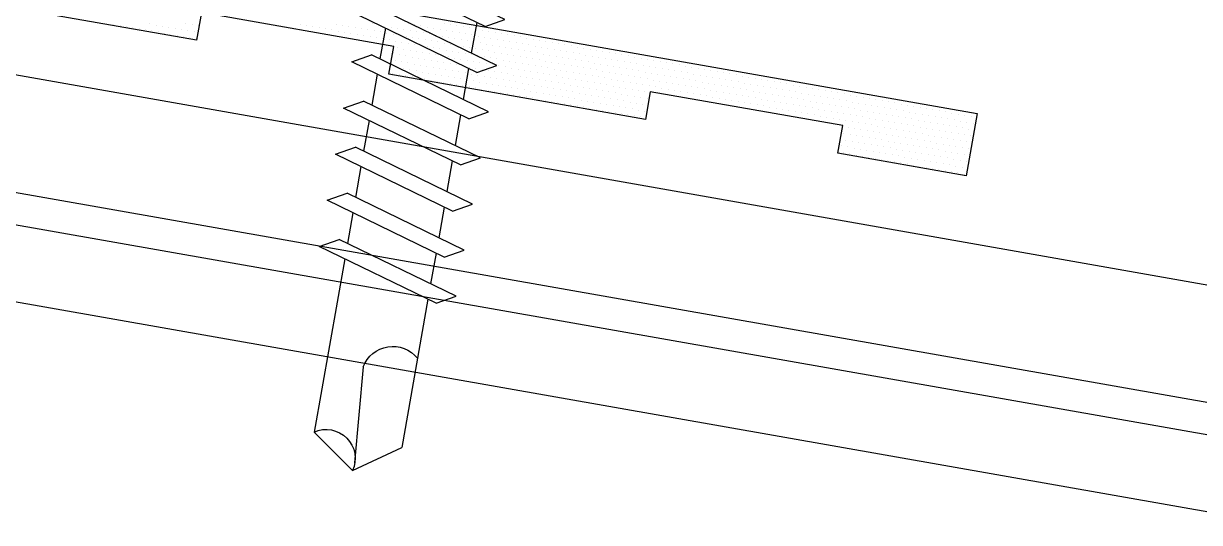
# Model space of a CAD drawing. Header units: inches. Extents: x 3.2 to 43.3, y 23.2 to 39.6.
# Drawn here: x 14.934 to 17.215, y 30.245 to 31.213 of the extents above; entities that cross this region are included whole.
import ezdxf

# ---------------------------------------------------------------- set-up
doc = ezdxf.new("R2010")
doc.units = ezdxf.units.IN
doc.header["$MEASUREMENT"] = 0
for name, color, linetype in [('FASTENER', 9, 'Continuous'), ('PURLIN', 1, 'Continuous'), ('SEALANT', 8, 'Continuous'), ('STLA', 12, 'Continuous'), ('TAPE', 8, 'Continuous'), ('TRIM', 6, 'Continuous')]:
    doc.layers.add(name, color=color, linetype=linetype)

# ---------------------------------------------------------------- blocks, each defined once
blk = doc.blocks.new('*X4')
at = {"color": 0}
for p, q in [((0.26875, 0.1375), (0.26875, 0.1375)), ((0.28125, 0.1375), (0.28125, 0.1375)), ((0.29375, 0.1375), (0.29375, 0.1375)), ((0.30625, 0.1375), (0.30625, 0.1375)), ((0.31875, 0.1375), (0.31875, 0.1375)), ((0.33125, 0.1375), (0.33125, 0.1375)), ((0.34375, 0.1375), (0.34375, 0.1375)), ((0.35625, 0.1375), (0.35625, 0.1375)), ((0.36875, 0.1375), (0.36875, 0.1375)), ((0.38125, 0.1375), (0.38125, 0.1375)), ((0.39375, 0.1375), (0.39375, 0.1375)), ((0.40625, 0.1375), (0.40625, 0.1375)), ((0.41875, 0.1375), (0.41875, 0.1375)), ((0.43125, 0.1375), (0.43125, 0.1375)), ((0.44375, 0.1375), (0.44375, 0.1375)), ((0.45625, 0.1375), (0.45625, 0.1375)), ((0.46875, 0.1375), (0.46875, 0.1375)), ((0.48125, 0.1375), (0.48125, 0.1375)), ((0.49375, 0.1375), (0.49375, 0.1375)), ((0.50625, 0.1375), (0.50625, 0.1375)), ((0.51875, 0.1375), (0.51875, 0.1375)), ((0.53125, 0.1375), (0.53125, 0.1375)), ((0.54375, 0.1375), (0.54375, 0.1375)), ((0.55625, 0.1375), (0.55625, 0.1375)), ((0.56875, 0.1375), (0.56875, 0.1375)), ((0.58125, 0.1375), (0.58125, 0.1375)), ((0.59375, 0.1375), (0.59375, 0.1375)), ((0.60625, 0.1375), (0.60625, 0.1375)), ((0.61875, 0.1375), (0.61875, 0.1375)), ((0.63125, 0.1375), (0.63125, 0.1375)), ((0.64375, 0.1375), (0.64375, 0.1375)), ((0.65625, 0.1375), (0.65625, 0.1375)), ((0.66875, 0.1375), (0.66875, 0.1375)), ((0.68125, 0.1375), (0.68125, 0.1375)), ((0.69375, 0.1375), (0.69375, 0.1375)), ((0.70625, 0.1375), (0.70625, 0.1375)), ((0.71875, 0.1375), (0.71875, 0.1375)), ((0.73125, 0.1375), (0.73125, 0.1375)), ((0.74375, 0.1375), (0.74375, 0.1375)), ((0.75625, 0.1375), (0.75625, 0.1375)), ((0.76875, 0.1375), (0.76875, 0.1375)), ((0.78125, 0.1375), (0.78125, 0.1375)), ((0.79375, 0.1375), (0.79375, 0.1375)), ((0.80625, 0.1375), (0.80625, 0.1375)), ((0.81875, 0.1375), (0.81875, 0.1375)), ((0.83125, 0.1375), (0.83125, 0.1375)), ((0.84375, 0.1375), (0.84375, 0.1375)), ((0.85625, 0.1375), (0.85625, 0.1375)), ((0.86875, 0.1375), (0.86875, 0.1375)), ((0.88125, 0.1375), (0.88125, 0.1375)), ((0.89375, 0.1375), (0.89375, 0.1375)), ((0.90625, 0.1375), (0.90625, 0.1375)), ((0.91875, 0.1375), (0.91875, 0.1375)), ((0.93125, 0.1375), (0.93125, 0.1375)), ((0.94375, 0.1375), (0.94375, 0.1375)), ((0.95625, 0.1375), (0.95625, 0.1375)), ((0.96875, 0.1375), (0.96875, 0.1375)), ((0.98125, 0.1375), (0.98125, 0.1375)), ((0.99375, 0.1375), (0.99375, 0.1375)), ((1.00625, 0.1375), (1.00625, 0.1375)), ((1.01875, 0.1375), (1.01875, 0.1375)), ((1.03125, 0.1375), (1.03125, 0.1375)), ((1.04375, 0.1375), (1.04375, 0.1375)), ((1.05625, 0.1375), (1.05625, 0.1375)), ((1.06875, 0.1375), (1.06875, 0.1375)), ((1.08125, 0.1375), (1.08125, 0.1375)), ((1.09375, 0.1375), (1.09375, 0.1375)), ((1.10625, 0.1375), (1.10625, 0.1375)), ((1.11875, 0.1375), (1.11875, 0.1375)), ((1.13125, 0.1375), (1.13125, 0.1375)), ((1.14375, 0.1375), (1.14375, 0.1375)), ((1.15625, 0.1375), (1.15625, 0.1375)), ((1.16875, 0.1375), (1.16875, 0.1375)), ((1.18125, 0.1375), (1.18125, 0.1375)), ((1.19375, 0.1375), (1.19375, 0.1375)), ((1.20625, 0.1375), (1.20625, 0.1375)), ((1.21875, 0.1375), (1.21875, 0.1375)), ((1.23125, 0.1375), (1.23125, 0.1375)), ((1.24375, 0.1375), (1.24375, 0.1375)), ((1.25625, 0.1375), (1.25625, 0.1375)), ((1.26875, 0.1375), (1.26875, 0.1375)), ((1.28125, 0.1375), (1.28125, 0.1375)), ((1.29375, 0.1375), (1.29375, 0.1375)), ((1.30625, 0.1375), (1.30625, 0.1375)), ((0.2, 0.125), (0.2, 0.125)), ((0.2125, 0.125), (0.2125, 0.125)), ((0.225, 0.125), (0.225, 0.125)), ((0.2375, 0.125), (0.2375, 0.125)), ((0.25, 0.125), (0.25, 0.125)), ((0.2625, 0.125), (0.2625, 0.125)), ((0.275, 0.125), (0.275, 0.125)), ((0.2875, 0.125), (0.2875, 0.125)), ((0.3, 0.125), (0.3, 0.125)), ((0.3125, 0.125), (0.3125, 0.125)), ((0.325, 0.125), (0.325, 0.125)), ((0.3375, 0.125), (0.3375, 0.125)), ((0.35, 0.125), (0.35, 0.125)), ((0.3625, 0.125), (0.3625, 0.125)), ((0.375, 0.125), (0.375, 0.125)), ((0.3875, 0.125), (0.3875, 0.125)), ((0.4, 0.125), (0.4, 0.125)), ((0.4125, 0.125), (0.4125, 0.125)), ((0.425, 0.125), (0.425, 0.125)), ((0.4375, 0.125), (0.4375, 0.125)), ((0.45, 0.125), (0.45, 0.125)), ((0.4625, 0.125), (0.4625, 0.125)), ((0.475, 0.125), (0.475, 0.125)), ((0.4875, 0.125), (0.4875, 0.125)), ((0.5, 0.125), (0.5, 0.125)), ((0.5125, 0.125), (0.5125, 0.125)), ((0.525, 0.125), (0.525, 0.125)), ((0.5375, 0.125), (0.5375, 0.125)), ((0.55, 0.125), (0.55, 0.125)), ((0.5625, 0.125), (0.5625, 0.125)), ((0.575, 0.125), (0.575, 0.125)), ((0.5875, 0.125), (0.5875, 0.125)), ((0.6, 0.125), (0.6, 0.125)), ((0.6125, 0.125), (0.6125, 0.125)), ((0.625, 0.125), (0.625, 0.125)), ((0.6375, 0.125), (0.6375, 0.125)), ((0.65, 0.125), (0.65, 0.125)), ((0.6625, 0.125), (0.6625, 0.125)), ((0.675, 0.125), (0.675, 0.125)), ((0.6875, 0.125), (0.6875, 0.125)), ((0.7, 0.125), (0.7, 0.125)), ((0.7125, 0.125), (0.7125, 0.125)), ((0.725, 0.125), (0.725, 0.125)), ((0.7375, 0.125), (0.7375, 0.125)), ((0.75, 0.125), (0.75, 0.125)), ((0.7625, 0.125), (0.7625, 0.125)), ((0.775, 0.125), (0.775, 0.125)), ((0.7875, 0.125), (0.7875, 0.125)), ((0.8, 0.125), (0.8, 0.125)), ((0.8125, 0.125), (0.8125, 0.125)), ((0.825, 0.125), (0.825, 0.125)), ((0.8375, 0.125), (0.8375, 0.125)), ((0.85, 0.125), (0.85, 0.125)), ((0.8625, 0.125), (0.8625, 0.125)), ((0.875, 0.125), (0.875, 0.125)), ((0.8875, 0.125), (0.8875, 0.125)), ((0.9, 0.125), (0.9, 0.125)), ((0.9125, 0.125), (0.9125, 0.125)), ((0.925, 0.125), (0.925, 0.125)), ((0.9375, 0.125), (0.9375, 0.125)), ((0.95, 0.125), (0.95, 0.125)), ((0.9625, 0.125), (0.9625, 0.125)), ((0.975, 0.125), (0.975, 0.125)), ((0.9875, 0.125), (0.9875, 0.125)), ((1, 0.125), (1, 0.125)), ((1.0125, 0.125), (1.0125, 0.125)), ((1.025, 0.125), (1.025, 0.125)), ((1.0375, 0.125), (1.0375, 0.125)), ((1.05, 0.125), (1.05, 0.125)), ((1.0625, 0.125), (1.0625, 0.125)), ((1.075, 0.125), (1.075, 0.125)), ((1.0875, 0.125), (1.0875, 0.125)), ((1.1, 0.125), (1.1, 0.125)), ((1.1125, 0.125), (1.1125, 0.125)), ((1.125, 0.125), (1.125, 0.125)), ((1.1375, 0.125), (1.1375, 0.125)), ((1.15, 0.125), (1.15, 0.125)), ((1.1625, 0.125), (1.1625, 0.125)), ((1.175, 0.125), (1.175, 0.125)), ((1.1875, 0.125), (1.1875, 0.125)), ((1.2, 0.125), (1.2, 0.125)), ((1.2125, 0.125), (1.2125, 0.125)), ((1.225, 0.125), (1.225, 0.125)), ((1.2375, 0.125), (1.2375, 0.125)), ((1.25, 0.125), (1.25, 0.125)), ((1.2625, 0.125), (1.2625, 0.125)), ((1.275, 0.125), (1.275, 0.125)), ((1.2875, 0.125), (1.2875, 0.125)), ((1.3, 0.125), (1.3, 0.125)), ((1.3125, 0.125), (1.3125, 0.125)), ((0.0625, 0.1), (0.0625, 0.1)), ((0.075, 0.1), (0.075, 0.1)), ((0.0875, 0.1), (0.0875, 0.1)), ((0.1, 0.1), (0.1, 0.1)), ((0.1125, 0.1), (0.1125, 0.1)), ((0.125, 0.1), (0.125, 0.1)), ((0.13125, 0.1125), (0.13125, 0.1125)), ((0.1375, 0.1), (0.1375, 0.1)), ((0.14375, 0.1125), (0.14375, 0.1125)), ((0.15, 0.1), (0.15, 0.1)), ((0.15625, 0.1125), (0.15625, 0.1125)), ((0.1625, 0.1), (0.1625, 0.1)), ((0.16875, 0.1125), (0.16875, 0.1125)), ((0.175, 0.1), (0.175, 0.1)), ((0.18125, 0.1125), (0.18125, 0.1125)), ((0.1875, 0.1), (0.1875, 0.1)), ((0.19375, 0.1125), (0.19375, 0.1125)), ((0.2, 0.1), (0.2, 0.1)), ((0.20625, 0.1125), (0.20625, 0.1125)), ((0.2125, 0.1), (0.2125, 0.1)), ((0.21875, 0.1125), (0.21875, 0.1125)), ((0.225, 0.1), (0.225, 0.1)), ((0.23125, 0.1125), (0.23125, 0.1125)), ((0.2375, 0.1), (0.2375, 0.1)), ((0.24375, 0.1125), (0.24375, 0.1125)), ((0.25, 0.1), (0.25, 0.1)), ((0.25625, 0.1125), (0.25625, 0.1125)), ((0.2625, 0.1), (0.2625, 0.1)), ((0.26875, 0.1125), (0.26875, 0.1125)), ((0.275, 0.1), (0.275, 0.1)), ((0.28125, 0.1125), (0.28125, 0.1125)), ((0.2875, 0.1), (0.2875, 0.1)), ((0.29375, 0.1125), (0.29375, 0.1125)), ((0.3, 0.1), (0.3, 0.1)), ((0.30625, 0.1125), (0.30625, 0.1125)), ((0.3125, 0.1), (0.3125, 0.1)), ((0.31875, 0.1125), (0.31875, 0.1125)), ((0.325, 0.1), (0.325, 0.1)), ((0.33125, 0.1125), (0.33125, 0.1125)), ((0.3375, 0.1), (0.3375, 0.1)), ((0.34375, 0.1125), (0.34375, 0.1125)), ((0.35, 0.1), (0.35, 0.1)), ((0.35625, 0.1125), (0.35625, 0.1125)), ((0.3625, 0.1), (0.3625, 0.1)), ((0.36875, 0.1125), (0.36875, 0.1125)), ((0.375, 0.1), (0.375, 0.1)), ((0.38125, 0.1125), (0.38125, 0.1125)), ((0.3875, 0.1), (0.3875, 0.1)), ((0.39375, 0.1125), (0.39375, 0.1125)), ((0.4, 0.1), (0.4, 0.1)), ((0.40625, 0.1125), (0.40625, 0.1125)), ((0.4125, 0.1), (0.4125, 0.1)), ((0.41875, 0.1125), (0.41875, 0.1125)), ((0.425, 0.1), (0.425, 0.1)), ((0.43125, 0.1125), (0.43125, 0.1125)), ((0.4375, 0.1), (0.4375, 0.1)), ((0.44375, 0.1125), (0.44375, 0.1125)), ((0.45, 0.1), (0.45, 0.1)), ((0.45625, 0.1125), (0.45625, 0.1125)), ((0.4625, 0.1), (0.4625, 0.1)), ((0.46875, 0.1125), (0.46875, 0.1125)), ((0.475, 0.1), (0.475, 0.1)), ((0.48125, 0.1125), (0.48125, 0.1125)), ((0.4875, 0.1), (0.4875, 0.1)), ((0.49375, 0.1125), (0.49375, 0.1125)), ((0.5, 0.1), (0.5, 0.1)), ((0.50625, 0.1125), (0.50625, 0.1125)), ((0.5125, 0.1), (0.5125, 0.1)), ((0.51875, 0.1125), (0.51875, 0.1125)), ((0.525, 0.1), (0.525, 0.1)), ((0.53125, 0.1125), (0.53125, 0.1125)), ((0.5375, 0.1), (0.5375, 0.1)), ((0.54375, 0.1125), (0.54375, 0.1125)), ((0.55, 0.1), (0.55, 0.1)), ((0.55625, 0.1125), (0.55625, 0.1125)), ((0.5625, 0.1), (0.5625, 0.1)), ((0.56875, 0.1125), (0.56875, 0.1125)), ((0.575, 0.1), (0.575, 0.1)), ((0.58125, 0.1125), (0.58125, 0.1125)), ((0.5875, 0.1), (0.5875, 0.1)), ((0.59375, 0.1125), (0.59375, 0.1125)), ((0.6, 0.1), (0.6, 0.1)), ((0.60625, 0.1125), (0.60625, 0.1125)), ((0.6125, 0.1), (0.6125, 0.1)), ((0.61875, 0.1125), (0.61875, 0.1125)), ((0.625, 0.1), (0.625, 0.1)), ((0.63125, 0.1125), (0.63125, 0.1125)), ((0.6375, 0.1), (0.6375, 0.1)), ((0.64375, 0.1125), (0.64375, 0.1125)), ((0.65, 0.1), (0.65, 0.1)), ((0.65625, 0.1125), (0.65625, 0.1125)), ((0.6625, 0.1), (0.6625, 0.1)), ((0.66875, 0.1125), (0.66875, 0.1125)), ((0.675, 0.1), (0.675, 0.1)), ((0.68125, 0.1125), (0.68125, 0.1125)), ((0.6875, 0.1), (0.6875, 0.1)), ((0.69375, 0.1125), (0.69375, 0.1125)), ((0.7, 0.1), (0.7, 0.1)), ((0.70625, 0.1125), (0.70625, 0.1125)), ((0.7125, 0.1), (0.7125, 0.1)), ((0.71875, 0.1125), (0.71875, 0.1125)), ((0.725, 0.1), (0.725, 0.1)), ((0.73125, 0.1125), (0.73125, 0.1125)), ((0.7375, 0.1), (0.7375, 0.1)), ((0.74375, 0.1125), (0.74375, 0.1125)), ((0.75, 0.1), (0.75, 0.1)), ((0.75625, 0.1125), (0.75625, 0.1125)), ((0.7625, 0.1), (0.7625, 0.1)), ((0.76875, 0.1125), (0.76875, 0.1125)), ((0.775, 0.1), (0.775, 0.1)), ((0.78125, 0.1125), (0.78125, 0.1125)), ((0.7875, 0.1), (0.7875, 0.1)), ((0.79375, 0.1125), (0.79375, 0.1125)), ((0.8, 0.1), (0.8, 0.1)), ((0.80625, 0.1125), (0.80625, 0.1125)), ((0.8125, 0.1), (0.8125, 0.1)), ((0.81875, 0.1125), (0.81875, 0.1125)), ((0.825, 0.1), (0.825, 0.1)), ((0.83125, 0.1125), (0.83125, 0.1125)), ((0.8375, 0.1), (0.8375, 0.1)), ((0.84375, 0.1125), (0.84375, 0.1125)), ((0.85, 0.1), (0.85, 0.1)), ((0.85625, 0.1125), (0.85625, 0.1125)), ((0.8625, 0.1), (0.8625, 0.1)), ((0.86875, 0.1125), (0.86875, 0.1125)), ((0.875, 0.1), (0.875, 0.1)), ((0.88125, 0.1125), (0.88125, 0.1125)), ((0.8875, 0.1), (0.8875, 0.1)), ((0.89375, 0.1125), (0.89375, 0.1125)), ((0.9, 0.1), (0.9, 0.1)), ((0.90625, 0.1125), (0.90625, 0.1125)), ((0.9125, 0.1), (0.9125, 0.1)), ((0.91875, 0.1125), (0.91875, 0.1125)), ((0.925, 0.1), (0.925, 0.1)), ((0.93125, 0.1125), (0.93125, 0.1125)), ((0.9375, 0.1), (0.9375, 0.1)), ((0.94375, 0.1125), (0.94375, 0.1125)), ((0.95, 0.1), (0.95, 0.1)), ((0.95625, 0.1125), (0.95625, 0.1125)), ((0.9625, 0.1), (0.9625, 0.1)), ((0.96875, 0.1125), (0.96875, 0.1125)), ((0.975, 0.1), (0.975, 0.1)), ((0.98125, 0.1125), (0.98125, 0.1125)), ((0.9875, 0.1), (0.9875, 0.1)), ((0.99375, 0.1125), (0.99375, 0.1125)), ((1, 0.1), (1, 0.1)), ((1.00625, 0.1125), (1.00625, 0.1125)), ((1.0125, 0.1), (1.0125, 0.1)), ((1.01875, 0.1125), (1.01875, 0.1125)), ((1.025, 0.1), (1.025, 0.1)), ((1.03125, 0.1125), (1.03125, 0.1125)), ((1.0375, 0.1), (1.0375, 0.1)), ((1.04375, 0.1125), (1.04375, 0.1125)), ((1.05, 0.1), (1.05, 0.1)), ((1.05625, 0.1125), (1.05625, 0.1125)), ((1.0625, 0.1), (1.0625, 0.1)), ((1.06875, 0.1125), (1.06875, 0.1125)), ((1.075, 0.1), (1.075, 0.1)), ((1.08125, 0.1125), (1.08125, 0.1125)), ((1.0875, 0.1), (1.0875, 0.1)), ((1.09375, 0.1125), (1.09375, 0.1125)), ((1.1, 0.1), (1.1, 0.1)), ((1.10625, 0.1125), (1.10625, 0.1125)), ((1.1125, 0.1), (1.1125, 0.1)), ((1.11875, 0.1125), (1.11875, 0.1125)), ((1.125, 0.1), (1.125, 0.1)), ((1.13125, 0.1125), (1.13125, 0.1125)), ((1.1375, 0.1), (1.1375, 0.1)), ((1.14375, 0.1125), (1.14375, 0.1125)), ((1.15, 0.1), (1.15, 0.1)), ((1.15625, 0.1125), (1.15625, 0.1125)), ((1.1625, 0.1), (1.1625, 0.1)), ((1.16875, 0.1125), (1.16875, 0.1125)), ((1.175, 0.1), (1.175, 0.1)), ((1.18125, 0.1125), (1.18125, 0.1125)), ((1.1875, 0.1), (1.1875, 0.1)), ((1.19375, 0.1125), (1.19375, 0.1125)), ((1.2, 0.1), (1.2, 0.1)), ((1.20625, 0.1125), (1.20625, 0.1125)), ((1.2125, 0.1), (1.2125, 0.1)), ((1.21875, 0.1125), (1.21875, 0.1125)), ((1.225, 0.1), (1.225, 0.1)), ((1.23125, 0.1125), (1.23125, 0.1125)), ((1.2375, 0.1), (1.2375, 0.1)), ((1.24375, 0.1125), (1.24375, 0.1125)), ((1.25, 0.1), (1.25, 0.1)), ((1.25625, 0.1125), (1.25625, 0.1125)), ((1.2625, 0.1), (1.2625, 0.1)), ((1.26875, 0.1125), (1.26875, 0.1125)), ((1.275, 0.1), (1.275, 0.1)), ((1.28125, 0.1125), (1.28125, 0.1125)), ((1.2875, 0.1), (1.2875, 0.1)), ((1.29375, 0.1125), (1.29375, 0.1125)), ((1.3, 0.1), (1.3, 0.1)), ((1.30625, 0.1125), (1.30625, 0.1125)), ((1.3125, 0.1), (1.3125, 0.1)), ((-0.00625, 0.0875), (-0.00625, 0.0875)), ((0.00625, 0.0875), (0.00625, 0.0875)), ((0.01875, 0.0875), (0.01875, 0.0875)), ((0.03125, 0.0875), (0.03125, 0.0875)), ((0.04375, 0.0875), (0.04375, 0.0875)), ((0.05625, 0.0875), (0.05625, 0.0875)), ((0.06875, 0.0875), (0.06875, 0.0875)), ((0.08125, 0.0875), (0.08125, 0.0875)), ((0.09375, 0.0875), (0.09375, 0.0875)), ((0.10625, 0.0875), (0.10625, 0.0875)), ((0.11875, 0.0875), (0.11875, 0.0875)), ((0.13125, 0.0875), (0.13125, 0.0875)), ((0.14375, 0.0875), (0.14375, 0.0875)), ((0.15625, 0.0875), (0.15625, 0.0875)), ((0.16875, 0.0875), (0.16875, 0.0875)), ((0.18125, 0.0875), (0.18125, 0.0875)), ((0.1875, 0.075), (0.1875, 0.075)), ((0.19375, 0.0875), (0.19375, 0.0875)), ((0.2, 0.075), (0.2, 0.075)), ((0.20625, 0.0875), (0.20625, 0.0875)), ((0.2125, 0.075), (0.2125, 0.075)), ((0.21875, 0.0875), (0.21875, 0.0875)), ((0.225, 0.075), (0.225, 0.075)), ((0.23125, 0.0875), (0.23125, 0.0875)), ((0.2375, 0.075), (0.2375, 0.075)), ((0.24375, 0.0875), (0.24375, 0.0875)), ((0.25, 0.075), (0.25, 0.075)), ((0.25625, 0.0875), (0.25625, 0.0875)), ((0.2625, 0.075), (0.2625, 0.075)), ((0.26875, 0.0875), (0.26875, 0.0875)), ((0.275, 0.075), (0.275, 0.075)), ((0.28125, 0.0875), (0.28125, 0.0875)), ((0.2875, 0.075), (0.2875, 0.075)), ((0.29375, 0.0875), (0.29375, 0.0875)), ((0.3, 0.075), (0.3, 0.075)), ((0.30625, 0.0875), (0.30625, 0.0875)), ((0.3125, 0.075), (0.3125, 0.075)), ((0.31875, 0.0875), (0.31875, 0.0875)), ((0.325, 0.075), (0.325, 0.075)), ((0.33125, 0.0875), (0.33125, 0.0875)), ((0.3375, 0.075), (0.3375, 0.075)), ((0.34375, 0.0875), (0.34375, 0.0875)), ((0.35, 0.075), (0.35, 0.075)), ((0.35625, 0.0875), (0.35625, 0.0875)), ((0.3625, 0.075), (0.3625, 0.075)), ((0.36875, 0.0875), (0.36875, 0.0875)), ((0.375, 0.075), (0.375, 0.075)), ((0.38125, 0.0875), (0.38125, 0.0875)), ((0.3875, 0.075), (0.3875, 0.075)), ((0.39375, 0.0875), (0.39375, 0.0875)), ((0.4, 0.075), (0.4, 0.075)), ((0.40625, 0.0875), (0.40625, 0.0875)), ((0.4125, 0.075), (0.4125, 0.075)), ((0.41875, 0.0875), (0.41875, 0.0875)), ((0.425, 0.075), (0.425, 0.075)), ((0.43125, 0.0875), (0.43125, 0.0875)), ((0.4375, 0.075), (0.4375, 0.075)), ((0.44375, 0.0875), (0.44375, 0.0875)), ((0.45, 0.075), (0.45, 0.075)), ((0.45625, 0.0875), (0.45625, 0.0875)), ((0.4625, 0.075), (0.4625, 0.075)), ((0.46875, 0.0875), (0.46875, 0.0875)), ((0.475, 0.075), (0.475, 0.075)), ((0.48125, 0.0875), (0.48125, 0.0875)), ((0.4875, 0.075), (0.4875, 0.075)), ((0.49375, 0.0875), (0.49375, 0.0875)), ((0.5, 0.075), (0.5, 0.075)), ((0.50625, 0.0875), (0.50625, 0.0875)), ((0.5125, 0.075), (0.5125, 0.075)), ((0.51875, 0.0875), (0.51875, 0.0875)), ((0.525, 0.075), (0.525, 0.075)), ((0.53125, 0.0875), (0.53125, 0.0875)), ((0.5375, 0.075), (0.5375, 0.075)), ((0.54375, 0.0875), (0.54375, 0.0875)), ((0.55, 0.075), (0.55, 0.075)), ((0.55625, 0.0875), (0.55625, 0.0875)), ((0.5625, 0.075), (0.5625, 0.075)), ((0.56875, 0.0875), (0.56875, 0.0875)), ((0.575, 0.075), (0.575, 0.075)), ((0.58125, 0.0875), (0.58125, 0.0875)), ((0.5875, 0.075), (0.5875, 0.075)), ((0.59375, 0.0875), (0.59375, 0.0875)), ((0.6, 0.075), (0.6, 0.075)), ((0.60625, 0.0875), (0.60625, 0.0875)), ((0.6125, 0.075), (0.6125, 0.075)), ((0.61875, 0.0875), (0.61875, 0.0875)), ((0.625, 0.075), (0.625, 0.075)), ((0.63125, 0.0875), (0.63125, 0.0875)), ((0.6375, 0.075), (0.6375, 0.075)), ((0.64375, 0.0875), (0.64375, 0.0875)), ((0.65, 0.075), (0.65, 0.075)), ((0.65625, 0.0875), (0.65625, 0.0875)), ((0.6625, 0.075), (0.6625, 0.075)), ((0.66875, 0.0875), (0.66875, 0.0875)), ((0.675, 0.075), (0.675, 0.075)), ((0.68125, 0.0875), (0.68125, 0.0875)), ((0.69375, 0.0875), (0.69375, 0.0875)), ((0.70625, 0.0875), (0.70625, 0.0875)), ((0.71875, 0.0875), (0.71875, 0.0875)), ((0.73125, 0.0875), (0.73125, 0.0875)), ((0.74375, 0.0875), (0.74375, 0.0875)), ((0.75625, 0.0875), (0.75625, 0.0875)), ((0.76875, 0.0875), (0.76875, 0.0875)), ((0.78125, 0.0875), (0.78125, 0.0875)), ((0.79375, 0.0875), (0.79375, 0.0875)), ((0.80625, 0.0875), (0.80625, 0.0875)), ((0.81875, 0.0875), (0.81875, 0.0875)), ((0.83125, 0.0875), (0.83125, 0.0875)), ((0.84375, 0.0875), (0.84375, 0.0875)), ((0.85625, 0.0875), (0.85625, 0.0875)), ((0.86875, 0.0875), (0.86875, 0.0875)), ((0.88125, 0.0875), (0.88125, 0.0875)), ((0.89375, 0.0875), (0.89375, 0.0875)), ((0.90625, 0.0875), (0.90625, 0.0875)), ((0.91875, 0.0875), (0.91875, 0.0875)), ((0.93125, 0.0875), (0.93125, 0.0875)), ((0.94375, 0.0875), (0.94375, 0.0875)), ((0.95625, 0.0875), (0.95625, 0.0875)), ((0.96875, 0.0875), (0.96875, 0.0875)), ((0.98125, 0.0875), (0.98125, 0.0875)), ((0.99375, 0.0875), (0.99375, 0.0875)), ((1.00625, 0.0875), (1.00625, 0.0875)), ((1.01875, 0.0875), (1.01875, 0.0875)), ((1.03125, 0.0875), (1.03125, 0.0875)), ((1.04375, 0.0875), (1.04375, 0.0875)), ((1.05625, 0.0875), (1.05625, 0.0875)), ((1.06875, 0.0875), (1.06875, 0.0875)), ((1.075, 0.075), (1.075, 0.075)), ((1.08125, 0.0875), (1.08125, 0.0875)), ((1.0875, 0.075), (1.0875, 0.075)), ((1.09375, 0.0875), (1.09375, 0.0875)), ((1.1, 0.075), (1.1, 0.075)), ((1.10625, 0.0875), (1.10625, 0.0875)), ((1.1125, 0.075), (1.1125, 0.075)), ((1.11875, 0.0875), (1.11875, 0.0875)), ((1.125, 0.075), (1.125, 0.075)), ((1.13125, 0.0875), (1.13125, 0.0875)), ((1.1375, 0.075), (1.1375, 0.075)), ((1.14375, 0.0875), (1.14375, 0.0875)), ((1.15, 0.075), (1.15, 0.075)), ((1.15625, 0.0875), (1.15625, 0.0875)), ((1.1625, 0.075), (1.1625, 0.075)), ((1.16875, 0.0875), (1.16875, 0.0875)), ((1.175, 0.075), (1.175, 0.075)), ((1.18125, 0.0875), (1.18125, 0.0875)), ((1.1875, 0.075), (1.1875, 0.075)), ((1.19375, 0.0875), (1.19375, 0.0875)), ((1.2, 0.075), (1.2, 0.075)), ((1.20625, 0.0875), (1.20625, 0.0875)), ((1.2125, 0.075), (1.2125, 0.075)), ((1.21875, 0.0875), (1.21875, 0.0875)), ((1.225, 0.075), (1.225, 0.075)), ((1.23125, 0.0875), (1.23125, 0.0875)), ((1.2375, 0.075), (1.2375, 0.075)), ((1.24375, 0.0875), (1.24375, 0.0875)), ((1.25, 0.075), (1.25, 0.075)), ((1.25625, 0.0875), (1.25625, 0.0875)), ((1.2625, 0.075), (1.2625, 0.075)), ((1.26875, 0.0875), (1.26875, 0.0875)), ((1.275, 0.075), (1.275, 0.075)), ((1.28125, 0.0875), (1.28125, 0.0875)), ((1.2875, 0.075), (1.2875, 0.075)), ((1.29375, 0.0875), (1.29375, 0.0875)), ((1.3, 0.075), (1.3, 0.075)), ((1.30625, 0.0875), (1.30625, 0.0875)), ((1.3125, 0.075), (1.3125, 0.075)), ((-0.225, 0.05), (-0.225, 0.05)), ((-0.2125, 0.05), (-0.2125, 0.05)), ((-0.2, 0.05), (-0.2, 0.05)), ((0.18125, 0.0625), (0.18125, 0.0625)), ((0.1875, 0.05), (0.1875, 0.05)), ((0.19375, 0.0625), (0.19375, 0.0625)), ((0.2, 0.05), (0.2, 0.05)), ((0.20625, 0.0625), (0.20625, 0.0625)), ((0.2125, 0.05), (0.2125, 0.05)), ((0.21875, 0.0625), (0.21875, 0.0625)), ((0.225, 0.05), (0.225, 0.05)), ((0.23125, 0.0625), (0.23125, 0.0625)), ((0.2375, 0.05), (0.2375, 0.05)), ((0.24375, 0.0625), (0.24375, 0.0625)), ((0.25, 0.05), (0.25, 0.05)), ((0.25625, 0.0625), (0.25625, 0.0625)), ((0.2625, 0.05), (0.2625, 0.05)), ((0.26875, 0.0625), (0.26875, 0.0625)), ((0.275, 0.05), (0.275, 0.05)), ((0.28125, 0.0625), (0.28125, 0.0625)), ((0.2875, 0.05), (0.2875, 0.05)), ((0.29375, 0.0625), (0.29375, 0.0625)), ((0.3, 0.05), (0.3, 0.05)), ((0.30625, 0.0625), (0.30625, 0.0625)), ((0.3125, 0.05), (0.3125, 0.05)), ((0.31875, 0.0625), (0.31875, 0.0625)), ((0.325, 0.05), (0.325, 0.05)), ((0.33125, 0.0625), (0.33125, 0.0625)), ((0.3375, 0.05), (0.3375, 0.05)), ((0.34375, 0.0625), (0.34375, 0.0625)), ((0.35, 0.05), (0.35, 0.05)), ((0.35625, 0.0625), (0.35625, 0.0625)), ((0.3625, 0.05), (0.3625, 0.05)), ((0.36875, 0.0625), (0.36875, 0.0625)), ((0.375, 0.05), (0.375, 0.05)), ((0.38125, 0.0625), (0.38125, 0.0625)), ((0.3875, 0.05), (0.3875, 0.05)), ((0.39375, 0.0625), (0.39375, 0.0625)), ((0.4, 0.05), (0.4, 0.05)), ((0.40625, 0.0625), (0.40625, 0.0625)), ((0.4125, 0.05), (0.4125, 0.05)), ((0.41875, 0.0625), (0.41875, 0.0625)), ((0.425, 0.05), (0.425, 0.05)), ((0.43125, 0.0625), (0.43125, 0.0625)), ((0.4375, 0.05), (0.4375, 0.05)), ((0.44375, 0.0625), (0.44375, 0.0625)), ((0.45, 0.05), (0.45, 0.05)), ((0.45625, 0.0625), (0.45625, 0.0625)), ((0.4625, 0.05), (0.4625, 0.05)), ((0.46875, 0.0625), (0.46875, 0.0625)), ((0.475, 0.05), (0.475, 0.05)), ((0.48125, 0.0625), (0.48125, 0.0625)), ((0.4875, 0.05), (0.4875, 0.05)), ((0.49375, 0.0625), (0.49375, 0.0625)), ((0.5, 0.05), (0.5, 0.05)), ((0.50625, 0.0625), (0.50625, 0.0625)), ((0.5125, 0.05), (0.5125, 0.05)), ((0.51875, 0.0625), (0.51875, 0.0625)), ((0.525, 0.05), (0.525, 0.05)), ((0.53125, 0.0625), (0.53125, 0.0625)), ((0.5375, 0.05), (0.5375, 0.05)), ((0.54375, 0.0625), (0.54375, 0.0625)), ((0.55, 0.05), (0.55, 0.05)), ((0.55625, 0.0625), (0.55625, 0.0625)), ((0.5625, 0.05), (0.5625, 0.05)), ((0.56875, 0.0625), (0.56875, 0.0625)), ((0.575, 0.05), (0.575, 0.05)), ((0.58125, 0.0625), (0.58125, 0.0625)), ((0.5875, 0.05), (0.5875, 0.05)), ((0.59375, 0.0625), (0.59375, 0.0625)), ((0.6, 0.05), (0.6, 0.05)), ((0.60625, 0.0625), (0.60625, 0.0625)), ((0.6125, 0.05), (0.6125, 0.05)), ((0.61875, 0.0625), (0.61875, 0.0625)), ((0.625, 0.05), (0.625, 0.05)), ((0.63125, 0.0625), (0.63125, 0.0625)), ((0.6375, 0.05), (0.6375, 0.05)), ((0.64375, 0.0625), (0.64375, 0.0625)), ((0.65, 0.05), (0.65, 0.05)), ((0.65625, 0.0625), (0.65625, 0.0625)), ((0.6625, 0.05), (0.6625, 0.05)), ((0.66875, 0.0625), (0.66875, 0.0625)), ((0.675, 0.05), (0.675, 0.05)), ((0.68125, 0.0625), (0.68125, 0.0625)), ((1.06875, 0.0625), (1.06875, 0.0625)), ((1.075, 0.05), (1.075, 0.05)), ((1.08125, 0.0625), (1.08125, 0.0625)), ((1.0875, 0.05), (1.0875, 0.05)), ((1.09375, 0.0625), (1.09375, 0.0625)), ((1.1, 0.05), (1.1, 0.05)), ((1.10625, 0.0625), (1.10625, 0.0625)), ((1.1125, 0.05), (1.1125, 0.05)), ((1.11875, 0.0625), (1.11875, 0.0625)), ((1.125, 0.05), (1.125, 0.05)), ((1.13125, 0.0625), (1.13125, 0.0625)), ((1.1375, 0.05), (1.1375, 0.05)), ((1.14375, 0.0625), (1.14375, 0.0625)), ((1.15, 0.05), (1.15, 0.05)), ((1.15625, 0.0625), (1.15625, 0.0625)), ((1.1625, 0.05), (1.1625, 0.05)), ((1.16875, 0.0625), (1.16875, 0.0625)), ((1.175, 0.05), (1.175, 0.05)), ((1.18125, 0.0625), (1.18125, 0.0625)), ((1.1875, 0.05), (1.1875, 0.05)), ((1.19375, 0.0625), (1.19375, 0.0625)), ((1.2, 0.05), (1.2, 0.05)), ((1.20625, 0.0625), (1.20625, 0.0625)), ((1.2125, 0.05), (1.2125, 0.05)), ((1.21875, 0.0625), (1.21875, 0.0625)), ((1.225, 0.05), (1.225, 0.05)), ((1.23125, 0.0625), (1.23125, 0.0625)), ((1.2375, 0.05), (1.2375, 0.05)), ((1.24375, 0.0625), (1.24375, 0.0625)), ((1.25, 0.05), (1.25, 0.05)), ((1.25625, 0.0625), (1.25625, 0.0625)), ((1.2625, 0.05), (1.2625, 0.05)), ((1.26875, 0.0625), (1.26875, 0.0625)), ((1.275, 0.05), (1.275, 0.05)), ((1.28125, 0.0625), (1.28125, 0.0625)), ((1.2875, 0.05), (1.2875, 0.05)), ((1.29375, 0.0625), (1.29375, 0.0625)), ((1.3, 0.05), (1.3, 0.05)), ((1.30625, 0.0625), (1.30625, 0.0625)), ((1.3125, 0.05), (1.3125, 0.05)), ((-0.3625, 0.025), (-0.3625, 0.025)), ((-0.35, 0.025), (-0.35, 0.025)), ((-0.3375, 0.025), (-0.3375, 0.025)), ((-0.325, 0.025), (-0.325, 0.025)), ((-0.3125, 0.025), (-0.3125, 0.025)), ((-0.3, 0.025), (-0.3, 0.025)), ((-0.29375, 0.0375), (-0.29375, 0.0375)), ((-0.2875, 0.025), (-0.2875, 0.025)), ((-0.28125, 0.0375), (-0.28125, 0.0375)), ((-0.275, 0.025), (-0.275, 0.025)), ((-0.26875, 0.0375), (-0.26875, 0.0375)), ((-0.2625, 0.025), (-0.2625, 0.025)), ((-0.25625, 0.0375), (-0.25625, 0.0375)), ((-0.25, 0.025), (-0.25, 0.025)), ((-0.24375, 0.0375), (-0.24375, 0.0375)), ((-0.2375, 0.025), (-0.2375, 0.025)), ((-0.23125, 0.0375), (-0.23125, 0.0375)), ((-0.225, 0.025), (-0.225, 0.025)), ((-0.21875, 0.0375), (-0.21875, 0.0375)), ((-0.2125, 0.025), (-0.2125, 0.025)), ((-0.20625, 0.0375), (-0.20625, 0.0375)), ((-0.2, 0.025), (-0.2, 0.025)), ((0.18125, 0.0375), (0.18125, 0.0375)), ((0.1875, 0.025), (0.1875, 0.025)), ((0.19375, 0.0375), (0.19375, 0.0375)), ((0.2, 0.025), (0.2, 0.025)), ((0.20625, 0.0375), (0.20625, 0.0375)), ((0.2125, 0.025), (0.2125, 0.025)), ((0.21875, 0.0375), (0.21875, 0.0375)), ((0.225, 0.025), (0.225, 0.025)), ((0.23125, 0.0375), (0.23125, 0.0375)), ((0.2375, 0.025), (0.2375, 0.025)), ((0.24375, 0.0375), (0.24375, 0.0375)), ((0.25, 0.025), (0.25, 0.025)), ((0.25625, 0.0375), (0.25625, 0.0375)), ((0.2625, 0.025), (0.2625, 0.025)), ((0.26875, 0.0375), (0.26875, 0.0375)), ((0.275, 0.025), (0.275, 0.025)), ((0.28125, 0.0375), (0.28125, 0.0375)), ((0.2875, 0.025), (0.2875, 0.025)), ((0.29375, 0.0375), (0.29375, 0.0375)), ((0.3, 0.025), (0.3, 0.025)), ((0.30625, 0.0375), (0.30625, 0.0375)), ((0.3125, 0.025), (0.3125, 0.025)), ((0.31875, 0.0375), (0.31875, 0.0375)), ((0.325, 0.025), (0.325, 0.025)), ((0.33125, 0.0375), (0.33125, 0.0375)), ((0.3375, 0.025), (0.3375, 0.025)), ((0.34375, 0.0375), (0.34375, 0.0375)), ((0.35, 0.025), (0.35, 0.025)), ((0.35625, 0.0375), (0.35625, 0.0375)), ((0.3625, 0.025), (0.3625, 0.025)), ((0.36875, 0.0375), (0.36875, 0.0375)), ((0.375, 0.025), (0.375, 0.025)), ((0.38125, 0.0375), (0.38125, 0.0375)), ((0.3875, 0.025), (0.3875, 0.025)), ((0.39375, 0.0375), (0.39375, 0.0375)), ((0.4, 0.025), (0.4, 0.025)), ((0.40625, 0.0375), (0.40625, 0.0375)), ((0.4125, 0.025), (0.4125, 0.025)), ((0.41875, 0.0375), (0.41875, 0.0375)), ((0.425, 0.025), (0.425, 0.025)), ((0.43125, 0.0375), (0.43125, 0.0375)), ((0.4375, 0.025), (0.4375, 0.025)), ((0.44375, 0.0375), (0.44375, 0.0375)), ((0.45, 0.025), (0.45, 0.025)), ((0.45625, 0.0375), (0.45625, 0.0375)), ((0.4625, 0.025), (0.4625, 0.025)), ((0.46875, 0.0375), (0.46875, 0.0375)), ((0.475, 0.025), (0.475, 0.025)), ((0.48125, 0.0375), (0.48125, 0.0375)), ((0.4875, 0.025), (0.4875, 0.025)), ((0.49375, 0.0375), (0.49375, 0.0375)), ((0.5, 0.025), (0.5, 0.025)), ((0.50625, 0.0375), (0.50625, 0.0375)), ((0.5125, 0.025), (0.5125, 0.025)), ((0.51875, 0.0375), (0.51875, 0.0375)), ((0.525, 0.025), (0.525, 0.025)), ((0.53125, 0.0375), (0.53125, 0.0375)), ((0.5375, 0.025), (0.5375, 0.025)), ((0.54375, 0.0375), (0.54375, 0.0375)), ((0.55, 0.025), (0.55, 0.025)), ((0.55625, 0.0375), (0.55625, 0.0375)), ((0.5625, 0.025), (0.5625, 0.025)), ((0.56875, 0.0375), (0.56875, 0.0375)), ((0.575, 0.025), (0.575, 0.025)), ((0.58125, 0.0375), (0.58125, 0.0375)), ((0.5875, 0.025), (0.5875, 0.025)), ((0.59375, 0.0375), (0.59375, 0.0375)), ((0.6, 0.025), (0.6, 0.025)), ((0.60625, 0.0375), (0.60625, 0.0375)), ((0.6125, 0.025), (0.6125, 0.025)), ((0.61875, 0.0375), (0.61875, 0.0375)), ((0.625, 0.025), (0.625, 0.025)), ((0.63125, 0.0375), (0.63125, 0.0375)), ((0.6375, 0.025), (0.6375, 0.025)), ((0.64375, 0.0375), (0.64375, 0.0375)), ((0.65, 0.025), (0.65, 0.025)), ((0.65625, 0.0375), (0.65625, 0.0375)), ((0.6625, 0.025), (0.6625, 0.025)), ((0.66875, 0.0375), (0.66875, 0.0375)), ((0.675, 0.025), (0.675, 0.025)), ((0.68125, 0.0375), (0.68125, 0.0375)), ((1.06875, 0.0375), (1.06875, 0.0375)), ((1.075, 0.025), (1.075, 0.025)), ((1.08125, 0.0375), (1.08125, 0.0375)), ((1.0875, 0.025), (1.0875, 0.025)), ((1.09375, 0.0375), (1.09375, 0.0375)), ((1.1, 0.025), (1.1, 0.025)), ((1.10625, 0.0375), (1.10625, 0.0375)), ((1.1125, 0.025), (1.1125, 0.025)), ((1.11875, 0.0375), (1.11875, 0.0375)), ((1.125, 0.025), (1.125, 0.025)), ((1.13125, 0.0375), (1.13125, 0.0375)), ((1.1375, 0.025), (1.1375, 0.025)), ((1.14375, 0.0375), (1.14375, 0.0375)), ((1.15, 0.025), (1.15, 0.025)), ((1.15625, 0.0375), (1.15625, 0.0375)), ((1.1625, 0.025), (1.1625, 0.025)), ((1.16875, 0.0375), (1.16875, 0.0375)), ((1.175, 0.025), (1.175, 0.025)), ((1.18125, 0.0375), (1.18125, 0.0375)), ((1.1875, 0.025), (1.1875, 0.025)), ((1.19375, 0.0375), (1.19375, 0.0375)), ((1.2, 0.025), (1.2, 0.025)), ((1.20625, 0.0375), (1.20625, 0.0375)), ((1.2125, 0.025), (1.2125, 0.025)), ((1.21875, 0.0375), (1.21875, 0.0375)), ((1.225, 0.025), (1.225, 0.025)), ((1.23125, 0.0375), (1.23125, 0.0375)), ((1.2375, 0.025), (1.2375, 0.025)), ((1.24375, 0.0375), (1.24375, 0.0375)), ((1.25, 0.025), (1.25, 0.025)), ((1.25625, 0.0375), (1.25625, 0.0375)), ((1.2625, 0.025), (1.2625, 0.025)), ((1.26875, 0.0375), (1.26875, 0.0375)), ((1.275, 0.025), (1.275, 0.025)), ((1.28125, 0.0375), (1.28125, 0.0375)), ((1.2875, 0.025), (1.2875, 0.025)), ((1.29375, 0.0375), (1.29375, 0.0375)), ((1.3, 0.025), (1.3, 0.025)), ((1.30625, 0.0375), (1.30625, 0.0375)), ((1.3125, 0.025), (1.3125, 0.025))]:
    blk.add_line(p, q, dxfattribs=at)
blk = doc.blocks.new('TBTS')
at = {"color": 9}
blk.add_lwpolyline([(0.4327, 0.022), (0.1801, 0.022), (0.1801, 0.0766), (-0.1987, 0.0766), (-0.1987, 0.022), (-0.4513, 0.022), (-0.7039, 0.022), (-0.7039, 0.0766), (-1.0828, 0.0766), (-1.0828, 0.022), (-1.3353, 0.022), (-1.3353, 0.1448), (-0.4513, 0.1448), (0.4327, 0.1448), (1.3168, 0.1448), (1.3168, 0.022), (1.0642, 0.022), (1.0642, 0.0766), (0.6853, 0.0766), (0.6853, 0.022)], close=True, dxfattribs=at)
at = {"layer": 'TAPE', "color": 251}
blk.add_blockref('*X4', (0, 0), dxfattribs=at)
blk = doc.blocks.new('fz2')
at = {"layer": 'FASTENER'}
for p, q in [((-0.161, 0.3366), (0.161, 0.3366)), ((-0.2154, 0.3051), (-0.2154, 0.1712)), ((-0.1065, 0.3051), (-0.1065, 0.1712)), ((0.1065, 0.3051), (0.1065, 0.1712)), ((0.2154, 0.3051), (0.2154, 0.1712)), ((-0.224, 0.1712), (0.2154, 0.1712)), ((-0.324, 0.0712), (-0.324, 0.0369)), ((0.324, 0.0712), (0.324, 0.0369)), ((-0.324, 0.0369), (0.324, 0.0369)), ((-0.1392, -0.016), (0.0458, 0.0369)), ((-0.1035, -0.0361), (0.1392, 0.0333)), ((-0.0863, 0.0369), (0.0863, 0.0369)), ((-0.0863, 0.0369), (-0.0863, -0.0008)), ((0.0863, 0.0369), (0.1328, 0.0369)), ((0.1392, 0.0333), (0.1328, 0.0369)), ((0.0863, 0.0181), (0.0863, -0.0425)), ((-0.1035, -0.0361), (-0.1392, -0.016)), ((-0.1392, -0.1069), (0.1035, -0.0375)), ((-0.0863, -0.0311), (-0.0863, -0.0917)), ((0.1392, -0.0576), (0.1035, -0.0375)), ((-0.1035, -0.127), (0.1392, -0.0576)), ((0.0863, -0.0728), (0.0863, -0.1334)), ((-0.1035, -0.127), (-0.1392, -0.1069)), ((-0.1392, -0.1977), (0.1035, -0.1284)), ((-0.0863, -0.122), (-0.0863, -0.1826)), ((0.1392, -0.1485), (0.1035, -0.1284)), ((-0.1035, -0.2178), (0.1392, -0.1485)), ((0.0863, -0.1636), (0.0863, -0.2243)), ((-0.1035, -0.2178), (-0.1392, -0.1977)), ((-0.1392, -0.2886), (0.1035, -0.2193)), ((-0.0863, -0.2129), (-0.0863, -0.2735)), ((0.1392, -0.2394), (0.1035, -0.2193)), ((-0.1035, -0.3087), (0.1392, -0.2394)), ((0.0863, -0.2545), (0.0863, -0.3152)), ((-0.1035, -0.3087), (-0.1392, -0.2886)), ((-0.1392, -0.3795), (0.1035, -0.3102)), ((-0.0863, -0.3038), (-0.0863, -0.3644)), ((0.1392, -0.3303), (0.1035, -0.3102)), ((-0.1035, -0.3996), (0.1392, -0.3303)), ((0.0863, -0.3454), (0.0863, -0.4061)), ((-0.1035, -0.3996), (-0.1392, -0.3795)), ((-0.1392, -0.4704), (0.1035, -0.4011)), ((-0.0863, -0.3947), (-0.0863, -0.4553)), ((0.1392, -0.4212), (0.1035, -0.4011)), ((-0.1035, -0.4905), (0.1392, -0.4212)), ((0.0863, -0.4363), (0.0863, -0.497)), ((-0.1035, -0.4905), (-0.1392, -0.4704)), ((-0.1392, -0.5613), (0.1035, -0.492)), ((-0.0863, -0.4856), (-0.0863, -0.5462)), ((0.1392, -0.5121), (0.1035, -0.492)), ((-0.1035, -0.5814), (0.1392, -0.5121)), ((0.0863, -0.5272), (0.0863, -0.5879)), ((-0.1035, -0.5814), (-0.1392, -0.5613)), ((-0.1392, -0.6522), (0.1035, -0.5829)), ((-0.0863, -0.5765), (-0.0863, -0.6371)), ((0.1392, -0.603), (0.1035, -0.5829)), ((-0.1035, -0.6723), (0.1392, -0.603)), ((0.0863, -0.6181), (0.0863, -0.6787)), ((-0.1035, -0.6723), (-0.1392, -0.6522)), ((-0.1392, -0.7431), (0.1035, -0.6738)), ((-0.0863, -0.6674), (-0.0863, -0.728)), ((0.1392, -0.6939), (0.1035, -0.6738)), ((-0.1035, -0.7632), (0.1392, -0.6939)), ((0.0863, -0.709), (0.0863, -1.0503)), ((-0.1035, -0.7632), (-0.1392, -0.7431)), ((-0.0863, -0.7583), (-0.0863, -1.0503)), ((-0.0019, -1.0955), (0.0143, -0.9088)), ((0, -1.1111), (-0.0863, -1.0503)), ((0, -1.1111), (0.0863, -1.0503))]:
    blk.add_line(p, q, dxfattribs=at)
for centre, radius, start, end in [((-0.161, 0.2738), 0.0628, 29.8754, 150.1246), ((0, 0.141), 0.1956, 56.9974, 123.0026), ((0.161, 0.2738), 0.0628, 29.8754, 150.1246), ((-0.224, 0.0712), 0.1, 90, 180), ((0.224, 0.0712), 0.1, 0, 90), ((-0.046, -0.9207), 0.0615, 11.1445, 130.906), ((0.0544, -1.0967), 0.0563, 55.4585, 194.8454)]:
    blk.add_arc(centre, radius, start, end, dxfattribs=at)

msp = doc.modelspace()

# ---------------------------------------------------------------- linework, layer by layer
at = {"layer": 'PURLIN'}
msp.add_line((22.84852, 29.27452), (3.30895, 32.71988), dxfattribs=at)
at = {"layer": 'STLA'}
for p, q in [((9.06121, 31.91828), (22.84852, 29.4872)), ((22.84852, 29.42374), (9.11191, 31.84587))]:
    msp.add_line(p, q, dxfattribs=at)
at = {"layer": 'TRIM'}
msp.add_line((11.25027, 31.76041), (22.08316, 29.85028), dxfattribs=at)

# ---------------------------------------------------------------- block references
at = {"layer": 'FASTENER', "xscale": -1, "rotation": 350.0000000000001}
msp.add_blockref('fz2', (15.7651, 31.4396), dxfattribs=at)
at = {"layer": 'SEALANT', "rotation": 349.9999999999999}
msp.add_blockref('TBTS', (15.46168, 31.12421), dxfattribs=at)

doc.saveas('drawing.dxf')
